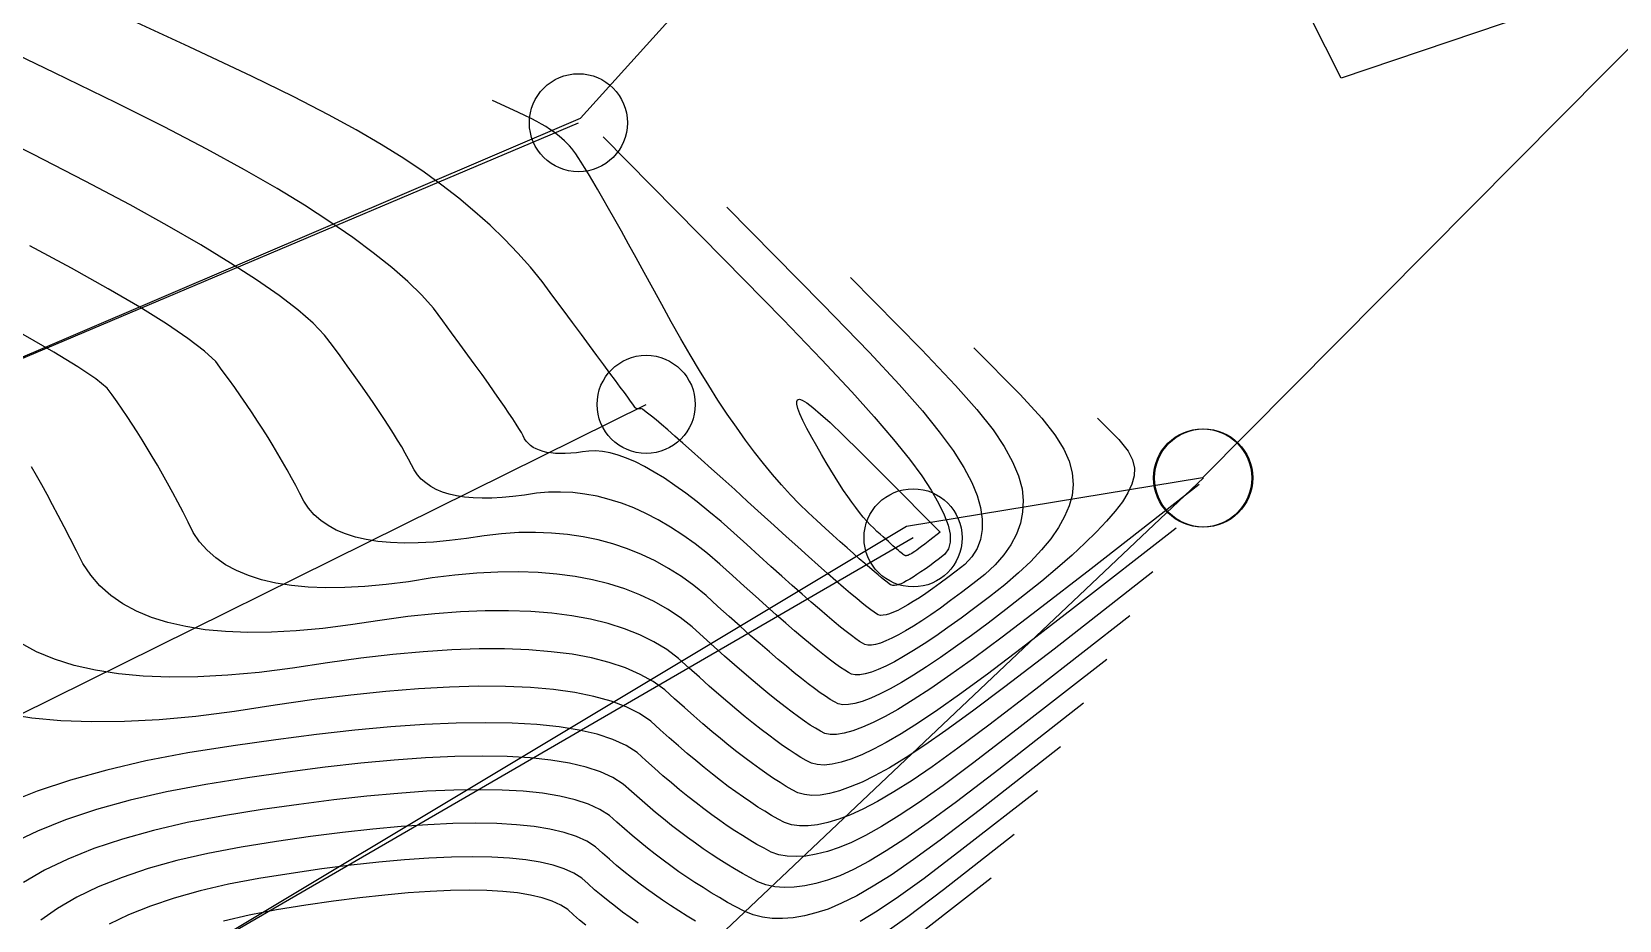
# Model space of a CAD drawing. Extents: x 83 to 1412852, y -76 to 4931706.
# Drawn here: x 1412702.75 to 1412718.93, y 4931558.92 to 4931567.98 of the extents above; entities that cross this region are included whole.
import ezdxf

# ---------------------------------------------------------------- set-up
doc = ezdxf.new("R2010")
doc.units = 0
doc.header["$MEASUREMENT"] = 0
doc.header["$PDMODE"] = 33
doc.header["$PDSIZE"] = 1
doc.layers.get('0').update_dxf_attribs({"color": 1, "linetype": 'CONTINUOUS'})
doc.layers.add('Ground topo-Rev01', color=1, linetype='CONTINUOUS')
doc.layers.add('New scratch layer', color=1, linetype='CONTINUOUS')

msp = doc.modelspace()

# ---------------------------------------------------------------- linework, layer by layer
for points in [[(1412625.83, 4931580.38), (1412628.75, 4931581.8), (1412632.64, 4931582.21), (1412634.8, 4931580.2), (1412637.58, 4931576.34), (1412641.3, 4931568.83), (1412646.46, 4931561.43), (1412653.58, 4931556.32), (1412661.21, 4931552.91), (1412664.41, 4931553.01), (1412671.43, 4931552.25), (1412680.76, 4931551.75), (1412690.96, 4931557.29), (1412699.75, 4931563.42), (1412708.32, 4931567.05)], [(1412709.831, 4931566.19), (1412710.808, 4931565.201), (1412711.285, 4931564.709), (1412711.588, 4931564.383), (1412711.825, 4931564.114), (1412711.996, 4931563.901), (1412712.137, 4931563.709), (1412712.248, 4931563.537), (1412712.33, 4931563.385), (1412712.383, 4931563.253), (1412712.418, 4931563.129), (1412712.435, 4931563.012), (1412712.434, 4931562.904), (1412712.417, 4931562.804), (1412712.381, 4931562.711), (1412712.328, 4931562.626), (1412712.257, 4931562.55), (1412712.169, 4931562.481), (1412712.085, 4931562.417), (1412712.006, 4931562.358), (1412711.931, 4931562.304), (1412711.86, 4931562.254), (1412711.794, 4931562.21), (1412711.732, 4931562.17), (1412711.675, 4931562.136), (1412711.622, 4931562.106), (1412711.573, 4931562.081), (1412711.529, 4931562.061), (1412711.49, 4931562.046), (1412711.454, 4931562.036), (1412711.424, 4931562.031), (1412711.397, 4931562.03), (1412711.375, 4931562.035), (1412711.358, 4931562.044), (1412711.332, 4931562.061), (1412711.3, 4931562.085), (1412711.259, 4931562.116), (1412711.211, 4931562.155), (1412711.156, 4931562.201), (1412711.093, 4931562.254), (1412711.022, 4931562.315), (1412710.944, 4931562.383), (1412710.858, 4931562.458), (1412710.764, 4931562.541), (1412710.663, 4931562.631), (1412710.554, 4931562.729), (1412710.438, 4931562.834), (1412710.314, 4931562.946), (1412710.183, 4931563.065), (1412710.044, 4931563.192), (1412709.913, 4931563.311), (1412709.79, 4931563.422), (1412709.676, 4931563.525), (1412709.571, 4931563.62), (1412709.473, 4931563.707), (1412709.384, 4931563.786), (1412709.303, 4931563.857), (1412709.231, 4931563.92), (1412709.167, 4931563.975), (1412709.111, 4931564.022), (1412709.063, 4931564.061), (1412709.024, 4931564.092), (1412708.993, 4931564.115), (1412708.971, 4931564.13), (1412708.957, 4931564.137), (1412708.951, 4931564.136), (1412708.945, 4931564.135), (1412708.94, 4931564.135), (1412708.935, 4931564.134), (1412708.93, 4931564.134), (1412708.926, 4931564.135), (1412708.922, 4931564.135), (1412708.918, 4931564.136), (1412708.914, 4931564.136), (1412708.911, 4931564.137), (1412708.908, 4931564.139), (1412708.905, 4931564.14), (1412708.903, 4931564.142), (1412708.901, 4931564.144), (1412708.899, 4931564.146), (1412708.897, 4931564.148), (1412708.896, 4931564.151), (1412708.888, 4931564.162), (1412708.873, 4931564.183), (1412708.851, 4931564.213), (1412708.823, 4931564.252), (1412708.788, 4931564.3), (1412708.746, 4931564.357), (1412708.697, 4931564.424), (1412708.641, 4931564.499), (1412708.578, 4931564.584), (1412708.509, 4931564.677), (1412708.433, 4931564.78), (1412708.35, 4931564.892), (1412708.26, 4931565.013), (1412708.164, 4931565.143), (1412708.06, 4931565.283), (1412707.95, 4931565.431), (1412707.831, 4931565.577), (1412707.703, 4931565.722), (1412707.566, 4931565.864), (1412707.42, 4931566.005), (1412707.265, 4931566.143), (1412707.102, 4931566.28), (1412706.929, 4931566.415), (1412706.747, 4931566.547), (1412706.541, 4931566.686), (1412706.31, 4931566.829), (1412706.054, 4931566.978), (1412705.773, 4931567.132), (1412705.42, 4931567.314), (1412704.995, 4931567.523), (1412704.355, 4931567.825), (1412703.073, 4931568.418)], [(1412711.091, 4931565.473), (1412711.814, 4931564.741), (1412712.163, 4931564.374), (1412712.38, 4931564.127), (1412712.545, 4931563.92), (1412712.657, 4931563.751), (1412712.744, 4931563.595), (1412712.805, 4931563.451), (1412712.841, 4931563.319), (1412712.852, 4931563.199), (1412712.845, 4931563.082), (1412712.823, 4931562.968), (1412712.783, 4931562.858), (1412712.727, 4931562.75), (1412712.655, 4931562.646), (1412712.566, 4931562.544), (1412712.46, 4931562.446), (1412712.338, 4931562.35), (1412712.222, 4931562.262), (1412712.112, 4931562.18), (1412712.008, 4931562.105), (1412711.91, 4931562.037), (1412711.819, 4931561.975), (1412711.733, 4931561.921), (1412711.654, 4931561.873), (1412711.58, 4931561.831), (1412711.513, 4931561.797), (1412711.452, 4931561.769), (1412711.397, 4931561.748), (1412711.348, 4931561.734), (1412711.306, 4931561.727), (1412711.269, 4931561.726), (1412711.239, 4931561.732), (1412711.214, 4931561.745), (1412711.183, 4931561.765), (1412711.145, 4931561.791), (1412711.101, 4931561.825), (1412711.049, 4931561.865), (1412710.991, 4931561.911), (1412710.926, 4931561.965), (1412710.854, 4931562.025), (1412710.775, 4931562.092), (1412710.69, 4931562.166), (1412710.598, 4931562.247), (1412710.499, 4931562.334), (1412710.393, 4931562.428), (1412710.281, 4931562.529), (1412710.162, 4931562.637), (1412710.036, 4931562.751), (1412709.903, 4931562.872), (1412709.774, 4931562.985), (1412709.65, 4931563.09), (1412709.53, 4931563.186), (1412709.414, 4931563.275), (1412709.303, 4931563.355), (1412709.196, 4931563.427), (1412709.093, 4931563.491), (1412708.994, 4931563.546), (1412708.9, 4931563.593), (1412708.81, 4931563.633), (1412708.725, 4931563.664), (1412708.643, 4931563.686), (1412708.566, 4931563.701), (1412708.493, 4931563.707), (1412708.425, 4931563.705), (1412708.36, 4931563.695), (1412708.299, 4931563.688), (1412708.241, 4931563.682), (1412708.186, 4931563.679), (1412708.134, 4931563.679), (1412708.086, 4931563.681), (1412708.04, 4931563.685), (1412707.998, 4931563.691), (1412707.959, 4931563.7), (1412707.923, 4931563.712), (1412707.89, 4931563.726), (1412707.86, 4931563.742), (1412707.833, 4931563.76), (1412707.81, 4931563.781), (1412707.789, 4931563.804), (1412707.772, 4931563.83), (1412707.758, 4931563.858), (1412707.739, 4931563.892), (1412707.714, 4931563.933), (1412707.685, 4931563.98), (1412707.651, 4931564.033), (1412707.611, 4931564.092), (1412707.567, 4931564.158), (1412707.517, 4931564.23), (1412707.462, 4931564.308), (1412707.403, 4931564.393), (1412707.338, 4931564.483), (1412707.268, 4931564.58), (1412707.193, 4931564.683), (1412707.113, 4931564.793), (1412707.028, 4931564.909), (1412706.937, 4931565.031), (1412706.842, 4931565.159), (1412706.724, 4931565.293), (1412706.582, 4931565.432), (1412706.418, 4931565.576), (1412706.23, 4931565.726), (1412706.02, 4931565.882), (1412705.786, 4931566.042), (1412705.53, 4931566.209), (1412705.25, 4931566.38), (1412704.918, 4931566.57), (1412704.534, 4931566.78), (1412704.098, 4931567.008), (1412703.61, 4931567.254), (1412702.983, 4931567.56), (1412702.217, 4931567.925)], [(1412708.572, 4931566.907), (1412709.803, 4931565.661), (1412710.407, 4931565.044), (1412710.795, 4931564.639), (1412711.104, 4931564.308), (1412711.334, 4931564.052), (1412711.53, 4931563.823), (1412711.692, 4931563.623), (1412711.82, 4931563.451), (1412711.914, 4931563.306), (1412711.99, 4931563.175), (1412712.047, 4931563.056), (1412712.086, 4931562.95), (1412712.106, 4931562.857), (1412712.107, 4931562.777), (1412712.09, 4931562.709), (1412712.054, 4931562.654), (1412712, 4931562.611), (1412711.949, 4931562.572), (1412711.9, 4931562.536), (1412711.853, 4931562.502), (1412711.81, 4931562.472), (1412711.769, 4931562.445), (1412711.731, 4931562.42), (1412711.696, 4931562.399), (1412711.663, 4931562.381), (1412711.634, 4931562.365), (1412711.607, 4931562.353), (1412711.582, 4931562.344), (1412711.56, 4931562.337), (1412711.541, 4931562.334), (1412711.525, 4931562.334), (1412711.512, 4931562.337), (1412711.501, 4931562.342), (1412711.485, 4931562.353), (1412711.464, 4931562.368), (1412711.439, 4931562.388), (1412711.408, 4931562.413), (1412711.373, 4931562.442), (1412711.333, 4931562.476), (1412711.288, 4931562.515), (1412711.237, 4931562.559), (1412711.182, 4931562.607), (1412711.122, 4931562.66), (1412711.058, 4931562.718), (1412710.988, 4931562.781), (1412710.913, 4931562.848), (1412710.834, 4931562.92), (1412710.749, 4931562.997), (1412710.66, 4931563.079), (1412710.57, 4931563.166), (1412710.48, 4931563.26), (1412710.389, 4931563.359), (1412710.298, 4931563.465), (1412710.206, 4931563.576), (1412710.114, 4931563.694), (1412710.022, 4931563.817), (1412709.929, 4931563.947), (1412709.835, 4931564.082), (1412709.741, 4931564.224), (1412709.647, 4931564.371), (1412709.552, 4931564.524), (1412709.457, 4931564.684), (1412709.362, 4931564.849), (1412709.266, 4931565.021), (1412709.169, 4931565.198), (1412709.077, 4931565.366), (1412708.99, 4931565.525), (1412708.908, 4931565.674), (1412708.831, 4931565.814), (1412708.758, 4931565.944), (1412708.69, 4931566.065), (1412708.627, 4931566.177), (1412708.569, 4931566.279), (1412708.515, 4931566.372), (1412708.466, 4931566.456), (1412708.422, 4931566.53), (1412708.383, 4931566.595), (1412708.348, 4931566.65), (1412708.318, 4931566.696), (1412708.293, 4931566.733), (1412708.273, 4931566.761), (1412708.251, 4931566.787), (1412708.228, 4931566.814), (1412708.204, 4931566.84), (1412708.178, 4931566.865), (1412708.151, 4931566.89), (1412708.122, 4931566.914), (1412708.093, 4931566.938), (1412708.061, 4931566.962), (1412708.026, 4931566.986), (1412707.987, 4931567.011), (1412707.943, 4931567.036), (1412707.896, 4931567.063), (1412707.837, 4931567.093), (1412707.766, 4931567.129), (1412707.659, 4931567.179), (1412707.445, 4931567.278)], [(1412712.35, 4931564.756), (1412712.82, 4931564.281), (1412713.042, 4931564.039), (1412713.173, 4931563.871), (1412713.265, 4931563.725), (1412713.319, 4931563.601), (1412713.351, 4931563.481), (1412713.362, 4931563.365), (1412713.352, 4931563.253), (1412713.32, 4931563.145), (1412713.273, 4931563.036), (1412713.21, 4931562.924), (1412713.132, 4931562.811), (1412713.038, 4931562.697), (1412712.928, 4931562.58), (1412712.803, 4931562.462), (1412712.663, 4931562.342), (1412712.507, 4931562.22), (1412712.358, 4931562.107), (1412712.218, 4931562.002), (1412712.085, 4931561.907), (1412711.96, 4931561.819), (1412711.843, 4931561.741), (1412711.734, 4931561.671), (1412711.632, 4931561.61), (1412711.539, 4931561.557), (1412711.453, 4931561.513), (1412711.375, 4931561.478), (1412711.305, 4931561.451), (1412711.242, 4931561.433), (1412711.188, 4931561.423), (1412711.141, 4931561.423), (1412711.102, 4931561.43), (1412711.071, 4931561.447), (1412711.034, 4931561.47), (1412710.991, 4931561.498), (1412710.942, 4931561.533), (1412710.887, 4931561.575), (1412710.826, 4931561.622), (1412710.759, 4931561.676), (1412710.686, 4931561.735), (1412710.607, 4931561.801), (1412710.523, 4931561.874), (1412710.432, 4931561.952), (1412710.335, 4931562.037), (1412710.232, 4931562.127), (1412710.124, 4931562.224), (1412710.009, 4931562.327), (1412709.889, 4931562.437), (1412709.762, 4931562.552), (1412709.636, 4931562.659), (1412709.51, 4931562.758), (1412709.384, 4931562.848), (1412709.258, 4931562.93), (1412709.133, 4931563.003), (1412709.008, 4931563.068), (1412708.883, 4931563.125), (1412708.758, 4931563.173), (1412708.634, 4931563.212), (1412708.51, 4931563.244), (1412708.386, 4931563.266), (1412708.262, 4931563.281), (1412708.138, 4931563.287), (1412708.015, 4931563.285), (1412707.892, 4931563.274), (1412707.77, 4931563.254), (1412707.653, 4931563.24), (1412707.542, 4931563.23), (1412707.437, 4931563.224), (1412707.339, 4931563.223), (1412707.246, 4931563.227), (1412707.159, 4931563.235), (1412707.078, 4931563.247), (1412707.003, 4931563.264), (1412706.934, 4931563.286), (1412706.871, 4931563.312), (1412706.815, 4931563.343), (1412706.764, 4931563.379), (1412706.719, 4931563.418), (1412706.68, 4931563.463), (1412706.647, 4931563.512), (1412706.62, 4931563.565), (1412706.589, 4931563.622), (1412706.556, 4931563.683), (1412706.519, 4931563.747), (1412706.478, 4931563.814), (1412706.435, 4931563.885), (1412706.388, 4931563.959), (1412706.337, 4931564.036), (1412706.284, 4931564.117), (1412706.227, 4931564.201), (1412706.166, 4931564.289), (1412706.103, 4931564.38), (1412706.035, 4931564.475), (1412705.965, 4931564.573), (1412705.891, 4931564.674), (1412705.814, 4931564.779), (1412705.734, 4931564.887), (1412705.616, 4931565.008), (1412705.462, 4931565.142), (1412705.27, 4931565.289), (1412705.041, 4931565.448), (1412704.774, 4931565.62), (1412704.471, 4931565.805), (1412704.13, 4931566.002), (1412703.753, 4931566.213), (1412703.295, 4931566.455), (1412702.759, 4931566.73), (1412702.143, 4931567.037)], [(1412713.61, 4931564.039), (1412713.825, 4931563.821), (1412713.92, 4931563.704), (1412713.965, 4931563.615), (1412713.986, 4931563.531), (1412713.981, 4931563.451), (1412713.959, 4931563.367), (1412713.919, 4931563.279), (1412713.863, 4931563.187), (1412713.789, 4931563.092), (1412713.701, 4931562.989), (1412713.598, 4931562.88), (1412713.48, 4931562.765), (1412713.349, 4931562.643), (1412713.202, 4931562.515), (1412713.041, 4931562.379), (1412712.866, 4931562.238), (1412712.675, 4931562.09), (1412712.495, 4931561.952), (1412712.324, 4931561.825), (1412712.162, 4931561.708), (1412712.01, 4931561.602), (1412711.868, 4931561.506), (1412711.735, 4931561.421), (1412711.611, 4931561.346), (1412711.497, 4931561.282), (1412711.393, 4931561.229), (1412711.298, 4931561.186), (1412711.212, 4931561.153), (1412711.136, 4931561.131), (1412711.07, 4931561.12), (1412711.013, 4931561.119), (1412710.966, 4931561.128), (1412710.928, 4931561.148), (1412710.885, 4931561.174), (1412710.837, 4931561.205), (1412710.783, 4931561.242), (1412710.725, 4931561.285), (1412710.661, 4931561.333), (1412710.592, 4931561.386), (1412710.518, 4931561.446), (1412710.439, 4931561.511), (1412710.355, 4931561.581), (1412710.266, 4931561.657), (1412710.171, 4931561.739), (1412710.071, 4931561.826), (1412709.967, 4931561.919), (1412709.857, 4931562.018), (1412709.741, 4931562.122), (1412709.621, 4931562.232), (1412709.497, 4931562.333), (1412709.369, 4931562.426), (1412709.237, 4931562.509), (1412709.102, 4931562.585), (1412708.962, 4931562.651), (1412708.819, 4931562.709), (1412708.672, 4931562.758), (1412708.522, 4931562.799), (1412708.367, 4931562.831), (1412708.209, 4931562.855), (1412708.047, 4931562.869), (1412707.881, 4931562.876), (1412707.711, 4931562.873), (1412707.537, 4931562.862), (1412707.36, 4931562.842), (1412707.179, 4931562.814), (1412707.007, 4931562.792), (1412706.843, 4931562.777), (1412706.688, 4931562.769), (1412706.543, 4931562.767), (1412706.406, 4931562.773), (1412706.277, 4931562.784), (1412706.158, 4931562.803), (1412706.048, 4931562.828), (1412705.946, 4931562.86), (1412705.853, 4931562.899), (1412705.769, 4931562.945), (1412705.694, 4931562.997), (1412705.628, 4931563.056), (1412705.57, 4931563.121), (1412705.521, 4931563.194), (1412705.481, 4931563.273), (1412705.44, 4931563.352), (1412705.397, 4931563.433), (1412705.352, 4931563.513), (1412705.306, 4931563.595), (1412705.258, 4931563.677), (1412705.209, 4931563.759), (1412705.158, 4931563.842), (1412705.105, 4931563.926), (1412705.051, 4931564.01), (1412704.995, 4931564.095), (1412704.937, 4931564.18), (1412704.878, 4931564.266), (1412704.818, 4931564.353), (1412704.755, 4931564.44), (1412704.691, 4931564.527), (1412704.626, 4931564.616), (1412704.509, 4931564.724), (1412704.341, 4931564.852), (1412704.122, 4931565.001), (1412703.851, 4931565.17), (1412703.529, 4931565.358), (1412703.156, 4931565.567), (1412702.731, 4931565.796)], [(1412714.645, 4931563.363), (1412713.543, 4931562.504), (1412712.997, 4931562.082), (1412712.638, 4931561.809), (1412712.344, 4931561.591), (1412712.115, 4931561.427), (1412711.911, 4931561.286), (1412711.731, 4931561.168), (1412711.575, 4931561.072), (1412711.444, 4931560.999), (1412711.324, 4931560.938), (1412711.214, 4931560.889), (1412711.116, 4931560.852), (1412711.028, 4931560.828), (1412710.951, 4931560.815), (1412710.885, 4931560.815), (1412710.829, 4931560.826), (1412710.785, 4931560.85), (1412710.736, 4931560.879), (1412710.682, 4931560.912), (1412710.625, 4931560.951), (1412710.563, 4931560.995), (1412710.496, 4931561.043), (1412710.426, 4931561.097), (1412710.351, 4931561.156), (1412710.271, 4931561.22), (1412710.188, 4931561.289), (1412710.1, 4931561.363), (1412710.007, 4931561.442), (1412709.91, 4931561.526), (1412709.809, 4931561.615), (1412709.704, 4931561.709), (1412709.594, 4931561.808), (1412709.48, 4931561.912), (1412709.358, 4931562.007), (1412709.229, 4931562.093), (1412709.091, 4931562.171), (1412708.946, 4931562.24), (1412708.792, 4931562.299), (1412708.631, 4931562.35), (1412708.462, 4931562.392), (1412708.285, 4931562.426), (1412708.101, 4931562.45), (1412707.908, 4931562.466), (1412707.708, 4931562.472), (1412707.5, 4931562.47), (1412707.284, 4931562.459), (1412707.06, 4931562.439), (1412706.828, 4931562.411), (1412706.588, 4931562.373), (1412706.36, 4931562.344), (1412706.144, 4931562.325), (1412705.94, 4931562.314), (1412705.747, 4931562.312), (1412705.566, 4931562.318), (1412705.396, 4931562.334), (1412705.238, 4931562.359), (1412705.092, 4931562.392), (1412704.958, 4931562.435), (1412704.835, 4931562.486), (1412704.724, 4931562.546), (1412704.624, 4931562.615), (1412704.536, 4931562.693), (1412704.46, 4931562.78), (1412704.396, 4931562.876), (1412704.343, 4931562.98), (1412704.291, 4931563.083), (1412704.238, 4931563.183), (1412704.186, 4931563.28), (1412704.134, 4931563.376), (1412704.082, 4931563.469), (1412704.03, 4931563.56), (1412703.978, 4931563.649), (1412703.926, 4931563.735), (1412703.875, 4931563.819), (1412703.823, 4931563.901), (1412703.772, 4931563.98), (1412703.721, 4931564.058), (1412703.67, 4931564.133), (1412703.619, 4931564.205), (1412703.568, 4931564.276), (1412703.518, 4931564.344), (1412703.402, 4931564.44), (1412703.22, 4931564.563), (1412702.973, 4931564.713), (1412702.661, 4931564.891)], [(1412712.004, 4931562.877), (1412711.901, 4931562.796), (1412711.85, 4931562.757), (1412711.817, 4931562.731), (1412711.789, 4931562.711), (1412711.768, 4931562.695), (1412711.749, 4931562.682), (1412711.732, 4931562.671), (1412711.717, 4931562.662), (1412711.705, 4931562.655), (1412711.694, 4931562.65), (1412711.684, 4931562.645), (1412711.675, 4931562.641), (1412711.666, 4931562.639), (1412711.659, 4931562.638), (1412711.653, 4931562.638), (1412711.648, 4931562.639), (1412711.644, 4931562.641), (1412711.638, 4931562.645), (1412711.63, 4931562.651), (1412711.621, 4931562.658), (1412711.609, 4931562.667), (1412711.596, 4931562.678), (1412711.581, 4931562.691), (1412711.564, 4931562.706), (1412711.545, 4931562.722), (1412711.525, 4931562.74), (1412711.502, 4931562.76), (1412711.478, 4931562.782), (1412711.452, 4931562.805), (1412711.424, 4931562.831), (1412711.394, 4931562.858), (1412711.362, 4931562.886), (1412711.329, 4931562.917), (1412711.294, 4931562.951), (1412711.258, 4931562.99), (1412711.222, 4931563.032), (1412711.184, 4931563.078), (1412711.145, 4931563.128), (1412711.105, 4931563.182), (1412711.064, 4931563.24), (1412711.022, 4931563.302), (1412710.979, 4931563.368), (1412710.935, 4931563.437), (1412710.89, 4931563.511), (1412710.843, 4931563.588), (1412710.796, 4931563.669), (1412710.748, 4931563.754), (1412710.698, 4931563.843), (1412710.648, 4931563.936), (1412710.607, 4931564.016), (1412710.576, 4931564.084), (1412710.556, 4931564.139), (1412710.545, 4931564.181), (1412710.544, 4931564.211), (1412710.553, 4931564.228), (1412710.572, 4931564.232), (1412710.601, 4931564.223), (1412710.647, 4931564.195), (1412710.709, 4931564.148), (1412710.788, 4931564.081), (1412710.884, 4931563.994), (1412711.017, 4931563.868), (1412711.187, 4931563.701), (1412711.455, 4931563.432), (1412712.004, 4931562.877)], [(1412714.409, 4931562.917), (1412713.355, 4931562.096), (1412712.832, 4931561.691), (1412712.487, 4931561.431), (1412712.204, 4931561.223), (1412711.983, 4931561.067), (1412711.785, 4931560.934), (1412711.609, 4931560.822), (1412711.457, 4931560.733), (1412711.327, 4931560.665), (1412711.207, 4931560.609), (1412711.097, 4931560.566), (1412710.996, 4931560.534), (1412710.906, 4931560.513), (1412710.825, 4931560.505), (1412710.754, 4931560.509), (1412710.693, 4931560.524), (1412710.641, 4931560.551), (1412710.586, 4931560.583), (1412710.528, 4931560.619), (1412710.466, 4931560.66), (1412710.4, 4931560.705), (1412710.331, 4931560.754), (1412710.259, 4931560.808), (1412710.183, 4931560.866), (1412710.103, 4931560.929), (1412710.02, 4931560.997), (1412709.933, 4931561.068), (1412709.843, 4931561.144), (1412709.75, 4931561.225), (1412709.652, 4931561.31), (1412709.552, 4931561.399), (1412709.447, 4931561.493), (1412709.339, 4931561.592), (1412709.22, 4931561.681), (1412709.088, 4931561.761), (1412708.945, 4931561.832), (1412708.789, 4931561.894), (1412708.622, 4931561.947), (1412708.443, 4931561.991), (1412708.252, 4931562.026), (1412708.049, 4931562.052), (1412707.834, 4931562.069), (1412707.607, 4931562.077), (1412707.369, 4931562.075), (1412707.118, 4931562.065), (1412706.856, 4931562.045), (1412706.582, 4931562.017), (1412706.296, 4931561.979), (1412705.998, 4931561.932), (1412705.714, 4931561.897), (1412705.445, 4931561.872), (1412705.191, 4931561.858), (1412704.951, 4931561.856), (1412704.725, 4931561.864), (1412704.515, 4931561.884), (1412704.318, 4931561.915), (1412704.136, 4931561.956), (1412703.969, 4931562.009), (1412703.816, 4931562.073), (1412703.678, 4931562.148), (1412703.555, 4931562.234), (1412703.445, 4931562.33), (1412703.351, 4931562.438), (1412703.271, 4931562.558), (1412703.205, 4931562.688), (1412703.141, 4931562.813), (1412703.079, 4931562.932), (1412703.019, 4931563.047), (1412702.961, 4931563.157), (1412702.905, 4931563.261), (1412702.851, 4931563.36), (1412702.798, 4931563.455), (1412702.748, 4931563.544)], [(1412646.87, 4931551.86), (1412664.06, 4931547.3), (1412680.47, 4931547.31), (1412698.54, 4931552.49), (1412706.91, 4931556.07), (1412714.69, 4931563.43)], [(1412711.73, 4931562.82), (1412700.57, 4931556.35), (1412691.34, 4931552.07), (1412681.93, 4931548.05), (1412672.34, 4931547.94), (1412661.77, 4931549.26), (1412658.05, 4931550.37), (1412653.65, 4931552.02), (1412647.75, 4931555.08)], [(1412714.174, 4931562.472), (1412713.167, 4931561.687), (1412712.666, 4931561.301), (1412712.336, 4931561.053), (1412712.064, 4931560.855), (1412711.851, 4931560.708), (1412711.659, 4931560.582), (1412711.488, 4931560.477), (1412711.338, 4931560.394), (1412711.21, 4931560.331), (1412711.09, 4931560.281), (1412710.979, 4931560.242), (1412710.877, 4931560.215), (1412710.783, 4931560.199), (1412710.699, 4931560.195), (1412710.623, 4931560.203), (1412710.556, 4931560.222), (1412710.498, 4931560.253), (1412710.437, 4931560.287), (1412710.374, 4931560.326), (1412710.307, 4931560.368), (1412710.238, 4931560.415), (1412710.167, 4931560.465), (1412710.092, 4931560.519), (1412710.015, 4931560.577), (1412709.935, 4931560.639), (1412709.853, 4931560.704), (1412709.767, 4931560.774), (1412709.679, 4931560.847), (1412709.589, 4931560.924), (1412709.495, 4931561.005), (1412709.399, 4931561.09), (1412709.3, 4931561.179), (1412709.199, 4931561.272), (1412709.081, 4931561.355), (1412708.948, 4931561.429), (1412708.798, 4931561.494), (1412708.633, 4931561.549), (1412708.452, 4931561.596), (1412708.255, 4931561.633), (1412708.042, 4931561.66), (1412707.813, 4931561.679), (1412707.568, 4931561.688), (1412707.307, 4931561.688), (1412707.03, 4931561.678), (1412706.737, 4931561.659), (1412706.429, 4931561.631), (1412706.104, 4931561.594), (1412705.763, 4931561.547), (1412705.407, 4931561.492), (1412705.068, 4931561.449), (1412704.746, 4931561.419), (1412704.442, 4931561.403), (1412704.155, 4931561.4), (1412703.885, 4931561.41), (1412703.633, 4931561.434), (1412703.398, 4931561.47), (1412703.181, 4931561.52), (1412702.981, 4931561.583), (1412702.798, 4931561.66), (1412702.633, 4931561.749)], [(1412713.938, 4931562.026), (1412712.979, 4931561.278), (1412712.501, 4931560.911), (1412712.185, 4931560.675), (1412711.924, 4931560.487), (1412711.719, 4931560.348), (1412711.533, 4931560.23), (1412711.366, 4931560.132), (1412711.219, 4931560.054), (1412711.092, 4931559.998), (1412710.973, 4931559.953), (1412710.861, 4931559.919), (1412710.757, 4931559.896), (1412710.661, 4931559.885), (1412710.573, 4931559.885), (1412710.492, 4931559.897), (1412710.42, 4931559.92), (1412710.355, 4931559.954), (1412710.288, 4931559.992), (1412710.219, 4931560.033), (1412710.149, 4931560.077), (1412710.076, 4931560.125), (1412710.002, 4931560.176), (1412709.925, 4931560.23), (1412709.847, 4931560.287), (1412709.767, 4931560.348), (1412709.685, 4931560.412), (1412709.601, 4931560.479), (1412709.515, 4931560.55), (1412709.428, 4931560.623), (1412709.338, 4931560.7), (1412709.246, 4931560.781), (1412709.153, 4931560.865), (1412709.058, 4931560.951), (1412708.942, 4931561.029), (1412708.807, 4931561.097), (1412708.652, 4931561.155), (1412708.477, 4931561.204), (1412708.282, 4931561.244), (1412708.066, 4931561.274), (1412707.831, 4931561.294), (1412707.576, 4931561.305), (1412707.301, 4931561.307), (1412707.006, 4931561.299), (1412706.691, 4931561.281), (1412706.356, 4931561.254), (1412706.001, 4931561.217), (1412705.626, 4931561.171), (1412705.231, 4931561.116), (1412704.816, 4931561.051), (1412704.422, 4931561.001), (1412704.047, 4931560.967), (1412703.693, 4931560.948), (1412703.359, 4931560.944), (1412703.045, 4931560.956), (1412702.752, 4931560.984), (1412702.478, 4931561.026)], [(1412713.703, 4931561.58), (1412712.791, 4931560.869), (1412712.336, 4931560.52), (1412712.035, 4931560.297), (1412711.785, 4931560.12), (1412711.587, 4931559.989), (1412711.407, 4931559.878), (1412711.245, 4931559.787), (1412711.101, 4931559.715), (1412710.975, 4931559.664), (1412710.856, 4931559.624), (1412710.743, 4931559.595), (1412710.638, 4931559.577), (1412710.539, 4931559.571), (1412710.447, 4931559.575), (1412710.362, 4931559.591), (1412710.283, 4931559.618), (1412710.212, 4931559.656), (1412710.139, 4931559.696), (1412710.065, 4931559.74), (1412709.99, 4931559.786), (1412709.914, 4931559.835), (1412709.837, 4931559.886), (1412709.759, 4931559.941), (1412709.679, 4931559.997), (1412709.599, 4931560.057), (1412709.518, 4931560.119), (1412709.435, 4931560.184), (1412709.351, 4931560.252), (1412709.267, 4931560.323), (1412709.181, 4931560.396), (1412709.094, 4931560.472), (1412709.006, 4931560.55), (1412708.917, 4931560.631), (1412708.805, 4931560.703), (1412708.669, 4931560.765), (1412708.511, 4931560.818), (1412708.329, 4931560.861), (1412708.124, 4931560.894), (1412707.896, 4931560.918), (1412707.645, 4931560.932), (1412707.37, 4931560.936), (1412707.073, 4931560.931), (1412706.752, 4931560.917), (1412706.408, 4931560.893), (1412706.041, 4931560.859), (1412705.651, 4931560.816), (1412705.238, 4931560.763), (1412704.801, 4931560.7), (1412704.341, 4931560.628), (1412703.912, 4931560.546), (1412703.513, 4931560.453), (1412703.144, 4931560.351), (1412702.806, 4931560.238), (1412702.498, 4931560.115)], [(1412713.467, 4931561.135), (1412712.603, 4931560.46), (1412712.171, 4931560.13), (1412711.884, 4931559.919), (1412711.645, 4931559.752), (1412711.455, 4931559.629), (1412711.281, 4931559.526), (1412711.123, 4931559.441), (1412710.982, 4931559.376), (1412710.857, 4931559.33), (1412710.739, 4931559.296), (1412710.626, 4931559.272), (1412710.518, 4931559.259), (1412710.417, 4931559.256), (1412710.321, 4931559.265), (1412710.231, 4931559.285), (1412710.147, 4931559.316), (1412710.068, 4931559.357), (1412709.99, 4931559.401), (1412709.911, 4931559.447), (1412709.831, 4931559.495), (1412709.752, 4931559.545), (1412709.672, 4931559.597), (1412709.592, 4931559.651), (1412709.512, 4931559.708), (1412709.431, 4931559.766), (1412709.35, 4931559.827), (1412709.269, 4931559.89), (1412709.187, 4931559.955), (1412709.106, 4931560.022), (1412709.024, 4931560.091), (1412708.941, 4931560.162), (1412708.859, 4931560.236), (1412708.776, 4931560.311), (1412708.672, 4931560.378), (1412708.546, 4931560.436), (1412708.398, 4931560.484), (1412708.229, 4931560.524), (1412708.039, 4931560.555), (1412707.827, 4931560.577), (1412707.593, 4931560.591), (1412707.338, 4931560.595), (1412707.061, 4931560.59), (1412706.763, 4931560.577), (1412706.443, 4931560.554), (1412706.102, 4931560.523), (1412705.739, 4931560.483), (1412705.355, 4931560.433), (1412704.949, 4931560.375), (1412704.522, 4931560.308), (1412704.122, 4931560.232), (1412703.751, 4931560.146), (1412703.409, 4931560.05), (1412703.094, 4931559.945), (1412702.808, 4931559.831), (1412702.55, 4931559.707)], [(1412713.232, 4931560.689), (1412712.415, 4931560.052), (1412712.006, 4931559.74), (1412711.733, 4931559.541), (1412711.505, 4931559.384), (1412711.322, 4931559.27), (1412711.155, 4931559.173), (1412711.002, 4931559.096), (1412710.863, 4931559.037), (1412710.74, 4931558.997), (1412710.622, 4931558.967), (1412710.508, 4931558.948), (1412710.399, 4931558.94), (1412710.295, 4931558.942), (1412710.195, 4931558.955), (1412710.1, 4931558.979), (1412710.01, 4931559.014), (1412709.925, 4931559.059), (1412709.84, 4931559.105), (1412709.756, 4931559.154), (1412709.673, 4931559.203), (1412709.59, 4931559.255), (1412709.507, 4931559.308), (1412709.425, 4931559.362), (1412709.344, 4931559.418), (1412709.263, 4931559.476), (1412709.183, 4931559.535), (1412709.103, 4931559.595), (1412709.023, 4931559.657), (1412708.945, 4931559.721), (1412708.867, 4931559.786), (1412708.789, 4931559.853), (1412708.712, 4931559.921), (1412708.635, 4931559.991), (1412708.539, 4931560.053), (1412708.422, 4931560.106), (1412708.286, 4931560.151), (1412708.13, 4931560.188), (1412707.954, 4931560.217), (1412707.758, 4931560.237), (1412707.542, 4931560.249), (1412707.306, 4931560.253), (1412707.05, 4931560.249), (1412706.774, 4931560.237), (1412706.479, 4931560.216), (1412706.163, 4931560.187), (1412705.828, 4931560.15), (1412705.472, 4931560.104), (1412705.097, 4931560.05), (1412704.702, 4931559.988), (1412704.333, 4931559.918), (1412703.99, 4931559.838), (1412703.673, 4931559.75), (1412703.382, 4931559.653), (1412703.118, 4931559.547), (1412702.879, 4931559.432), (1412702.667, 4931559.309)], [(1412712.996, 4931560.243), (1412712.227, 4931559.643), (1412711.841, 4931559.349), (1412711.582, 4931559.163), (1412711.365, 4931559.016), (1412711.19, 4931558.91)], [(1412709.514, 4931558.912), (1412709.428, 4931558.965), (1412709.342, 4931559.018), (1412709.258, 4931559.073), (1412709.176, 4931559.128), (1412709.095, 4931559.185), (1412709.015, 4931559.242), (1412708.937, 4931559.301), (1412708.86, 4931559.36), (1412708.784, 4931559.42), (1412708.709, 4931559.482), (1412708.636, 4931559.544), (1412708.565, 4931559.607), (1412708.494, 4931559.671), (1412708.406, 4931559.728), (1412708.299, 4931559.777), (1412708.174, 4931559.818), (1412708.03, 4931559.852), (1412707.868, 4931559.878), (1412707.688, 4931559.897), (1412707.49, 4931559.908), (1412707.273, 4931559.912), (1412707.039, 4931559.908), (1412706.785, 4931559.896), (1412706.514, 4931559.877), (1412706.224, 4931559.851), (1412705.916, 4931559.817), (1412705.59, 4931559.775), (1412705.245, 4931559.725), (1412704.882, 4931559.669), (1412704.543, 4931559.604), (1412704.228, 4931559.531), (1412703.937, 4931559.449), (1412703.67, 4931559.36), (1412703.427, 4931559.263), (1412703.208, 4931559.158), (1412703.013, 4931559.044), (1412702.842, 4931558.923)], [(1412712.761, 4931559.797), (1412712.039, 4931559.234), (1412711.676, 4931558.959), (1412711.431, 4931558.785)], [(1412708.927, 4931558.894), (1412708.848, 4931558.95), (1412708.77, 4931559.006), (1412708.696, 4931559.063), (1412708.623, 4931559.12), (1412708.552, 4931559.177), (1412708.484, 4931559.234), (1412708.418, 4931559.293), (1412708.354, 4931559.351), (1412708.273, 4931559.403), (1412708.175, 4931559.447), (1412708.061, 4931559.485), (1412707.931, 4931559.516), (1412707.783, 4931559.54), (1412707.619, 4931559.557), (1412707.439, 4931559.567), (1412707.241, 4931559.57), (1412707.027, 4931559.567), (1412706.796, 4931559.556), (1412706.549, 4931559.539), (1412706.285, 4931559.515), (1412706.004, 4931559.484), (1412705.707, 4931559.446), (1412705.393, 4931559.401), (1412705.062, 4931559.349), (1412704.753, 4931559.29), (1412704.467, 4931559.223), (1412704.201, 4931559.149), (1412703.958, 4931559.068), (1412703.737, 4931558.979), (1412703.537, 4931558.883)], [(1412712.525, 4931559.352), (1412711.85, 4931558.825)], [(1412708.395, 4931558.872), (1412708.331, 4931558.925), (1412708.271, 4931558.978), (1412708.213, 4931559.031), (1412708.14, 4931559.077), (1412708.052, 4931559.118), (1412707.949, 4931559.152), (1412707.831, 4931559.18), (1412707.698, 4931559.201), (1412707.55, 4931559.217), (1412707.387, 4931559.226), (1412707.209, 4931559.229), (1412707.016, 4931559.226), (1412706.808, 4931559.216), (1412706.584, 4931559.201), (1412706.346, 4931559.179), (1412706.093, 4931559.151), (1412705.824, 4931559.116), (1412705.541, 4931559.076), (1412705.243, 4931559.029), (1412704.964, 4931558.975), (1412704.705, 4931558.915)]]:
    msp.add_lwpolyline(points)
at = {"color": 2, "true_color": 0xf1eb1f}
msp.add_lwpolyline([(1412645.09, 4931558.53), (1412661.49, 4931550.97), (1412674.09, 4931550.21), (1412683.54, 4931551.15), (1412691.99, 4931555.2), (1412700.83, 4931560.13), (1412709.01, 4931564.18)], dxfattribs=at)
at = {"layer": 'Ground topo-Rev01', "color": 7}
for p in [(1412708.32, 4931567.05, 60.96), (1412709.01, 4931564.18, 61.18), (1412714.68, 4931563.43, 61.97), (1412714.69, 4931563.43, 61.98), (1412711.73, 4931562.82, 60.68)]:
    msp.add_point(p, dxfattribs=at)
at = {"layer": 'New scratch layer', "color": 7, "linetype": 'Continuous', "flags": 128}
for points in [[(1412712.07, 4931575.468), (1412726.028, 4931574.123), (1412729.566, 4931573.35), (1412735.43, 4931573.78), (1412748.126, 4931572.39), (1412747.709, 4931570.973), (1412746.896, 4931570.175), (1412738.527, 4931569.467), (1412734.477, 4931568.482), (1412725.55, 4931569.96), (1412722.299, 4931570.396), (1412721.902, 4931569.041), (1412720.16, 4931568.96), (1412719.374, 4931568.614), (1412716.093, 4931567.503), (1412712.07, 4931575.468)], [(1412661.451, 4931553.371), (1412671.43, 4931552.25), (1412680.831, 4931552.515), (1412684.89, 4931554.52), (1412690.96, 4931557.29), (1412699.75, 4931563.42), (1412708.342, 4931567.097), (1412711.064, 4931570.114), (1412720.16, 4931568.96), (1412714.68, 4931563.43), (1412711.663, 4931562.935), (1412700.614, 4931556.309), (1412691.34, 4931552.07), (1412682.865, 4931548.659), (1412672.34, 4931547.94), (1412661.689, 4931549.31), (1412661.451, 4931553.371)]]:
    msp.add_lwpolyline(points, close=True, dxfattribs=at)

doc.saveas('drawing.dxf')
